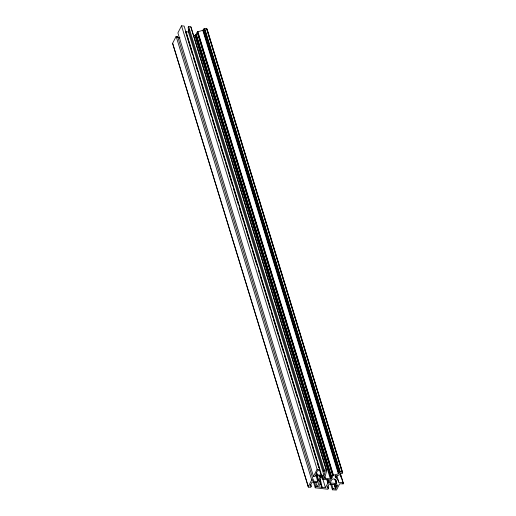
<?xml version="1.0" encoding="UTF-8"?>
<svg xmlns="http://www.w3.org/2000/svg" width="516" height="516" viewBox="0 0 516 516"><rect width="100%" height="100%" fill="white"/><g stroke="black" fill="none" stroke-linecap="round" stroke-linejoin="round"><path stroke-width="0.77" d="M320.933 482.157L319.23 481.705L321.978 476.3L323.422 476.468L322.984 479.222L330.292 480.183L328.956 482.815L327.866 482.989L325.461 487.717L318.507 486.93L320.933 482.157L320.23 479.848M336.755 483.344L336.29 481.499L334.039 478.796L331.949 479.37L330.13 482.937L336.567 483.524L335.819 479.957M316.302 472.25L317.263 474.881L324.016 475.397L325.177 471.405L323.674 471.237L188.088 27.761L188.675 26.606L190.817 26.851L191.036 27.271L326.622 470.747L324.745 478.126L330.433 479.022L331.853 477.958L196.099 34.256L197.622 31.818L202.807 30.334L204.368 28.432L207.071 29.038L342.682 472.714L342.243 473.578L340.521 473.656L339.909 474.61L335.297 476.616L338.515 481.041L338.251 482.254L343.024 482.795L343.385 483.376L343.134 483.866L339.644 483.795L336.464 490.045L332.427 489.794L330.543 483.634M324.016 475.397L188.43 31.915L189.204 29.257M310.845 484.608L311.316 486.149L310.709 487.343L308.387 487.078L172.615 43.299L176.13 36.391L177.646 36.565L313.231 480.041L312.728 481.028L317.817 481.602L320.223 477.377L319.752 475.836M317.005 474.559L315.663 474.404L317.65 470.502L319.152 470.669L319.714 469.573L184.128 26.097L181.522 25.8L177.904 32.908L313.483 476.391L314.934 476.552L315.457 475.526L320.604 476.107L320.223 477.377M177.143 37.552L177.646 36.565M193.345 35.372L194.848 35.54L196.267 34.482M308.2 486.775L311.716 479.867L176.13 36.391M313.483 476.391L317.108 469.276L181.522 25.8M327.828 485.775L328.531 488.084L327.944 489.233L315.237 487.801L315.824 486.646L314.412 482.028M323.674 471.237L324.261 470.082L188.675 26.606M315.824 486.646L317.166 486.801L319.133 482.937L311.999 482.137L310.032 486.001L311.316 486.149M331.853 477.958L333.201 475.294L338.393 473.817L339.954 471.908L342.063 472.095L342.682 472.714M332.427 489.794L333.02 488.633L331.607 484.014M333.02 488.633L335.697 488.936L336.477 487.414L335.136 487.265L335.555 486.44L334.845 484.131M335.555 486.44L336.89 486.594L337.69 485.034L329.156 484.066L327.189 487.93L328.531 488.084M188.43 31.915L185.528 31.837L187.173 37.229M177.872 37.636L180.052 37.881M317.108 469.276L319.714 469.573M324.261 470.082L326.402 470.328L326.622 470.747M311.716 479.867L313.231 480.041M172.615 43.299L308.387 487.078M206.845 28.793L342.43 472.269M206.477 28.619L342.063 472.095M204.652 28.412L340.238 471.888M204.368 28.432L339.954 471.908M340.328 473.365L343.385 483.376M340.199 473.553L343.024 482.795M204.072 28.599L339.657 472.082M340.779 476.171L341.489 478.48M342.43 481.557L343.134 483.866M203.42 29.876L339.006 473.353M203.188 30.089L338.773 473.572M202.807 30.334L338.393 473.817M336.864 475.649L338.515 481.041M335.548 475.326L336.251 477.635M335.065 475.881L335.535 477.416M335.516 479.635L336.535 482.808M335.394 479.564L336.335 482.647M335.394 479.68L336.567 483.524M334.884 479.009L336.297 483.634M197.86 31.67L333.439 475.146M336.419 485.053L336.89 486.594M197.622 31.818L333.201 475.294M197.473 32.108L333.059 475.584M197.106 32.282L332.691 475.758M334.291 484.318L335.697 488.936M334.194 484.182L335.136 487.265M196.099 34.256L331.685 477.732M196.016 34.978L331.601 478.455M195.725 35.223L331.311 478.7M195.461 35.34L331.046 478.822M194.848 35.54L330.433 479.022M190.817 26.851L326.402 470.328M328.015 479.732L328.956 482.815M327.641 479.693L328.582 482.77M327.415 479.719L328.357 482.802M327.189 479.783L328.124 482.86M326.925 479.906L327.866 482.989M324.706 476.887L325.177 478.422M324.525 476.81L324.996 478.351M322.152 476.139L322.861 478.448M321.874 475.823L322.984 479.222M186.018 31.644L321.603 475.12M321.926 476.165L325.461 487.717M187.643 38.765L192.352 54.167M193.294 57.244L194.945 62.636M195.416 64.171L197.531 71.105M198.944 75.723L200.595 81.115M201.066 82.65L205.768 98.053M206.71 101.13L208.361 106.522M208.832 108.057L211.418 116.526M212.36 119.609L214.011 125.001M214.482 126.536L219.19 141.939M220.132 145.015L224.834 160.411M225.776 163.495L227.427 168.88M227.898 170.422L232.606 185.825M233.548 188.901L238.257 204.297M239.198 207.38L243.436 221.241M243.907 222.777L246.022 229.71M246.493 231.245L251.673 248.183M252.614 251.266L256.852 265.127M258.264 269.745L259.438 273.596M259.909 275.131L265.089 292.069M265.559 293.61L270.268 309.013M271.21 312.09L272.854 317.482M273.325 319.017L278.505 335.955M278.975 337.496L283.684 352.899M284.626 355.976L286.277 361.368M286.748 362.903L291.921 379.841M292.391 381.382L297.1 396.785M298.042 399.861L299.693 405.253M300.164 406.789L302.279 413.722M303.221 416.799L305.343 423.726M305.814 425.268L310.522 440.67M311.458 443.747L313.109 449.139M313.58 450.674L316.166 459.143M317.108 462.226L318.759 467.612M319.23 469.154L321.113 475.313M319.61 475.591L320.081 477.132M320.081 479.57L320.784 481.88M320.12 480.422L322.242 487.349M320.352 482.073L322.003 487.465M320.081 481.905L321.784 487.439M316.553 472.572L317.263 474.881M317.256 475.797L318.669 480.422M316.676 475.23L318.32 480.615M315.934 475.442L317.817 481.602M315.753 482.176L317.166 486.801M313.354 481.641L315.237 487.801"/></g></svg>
